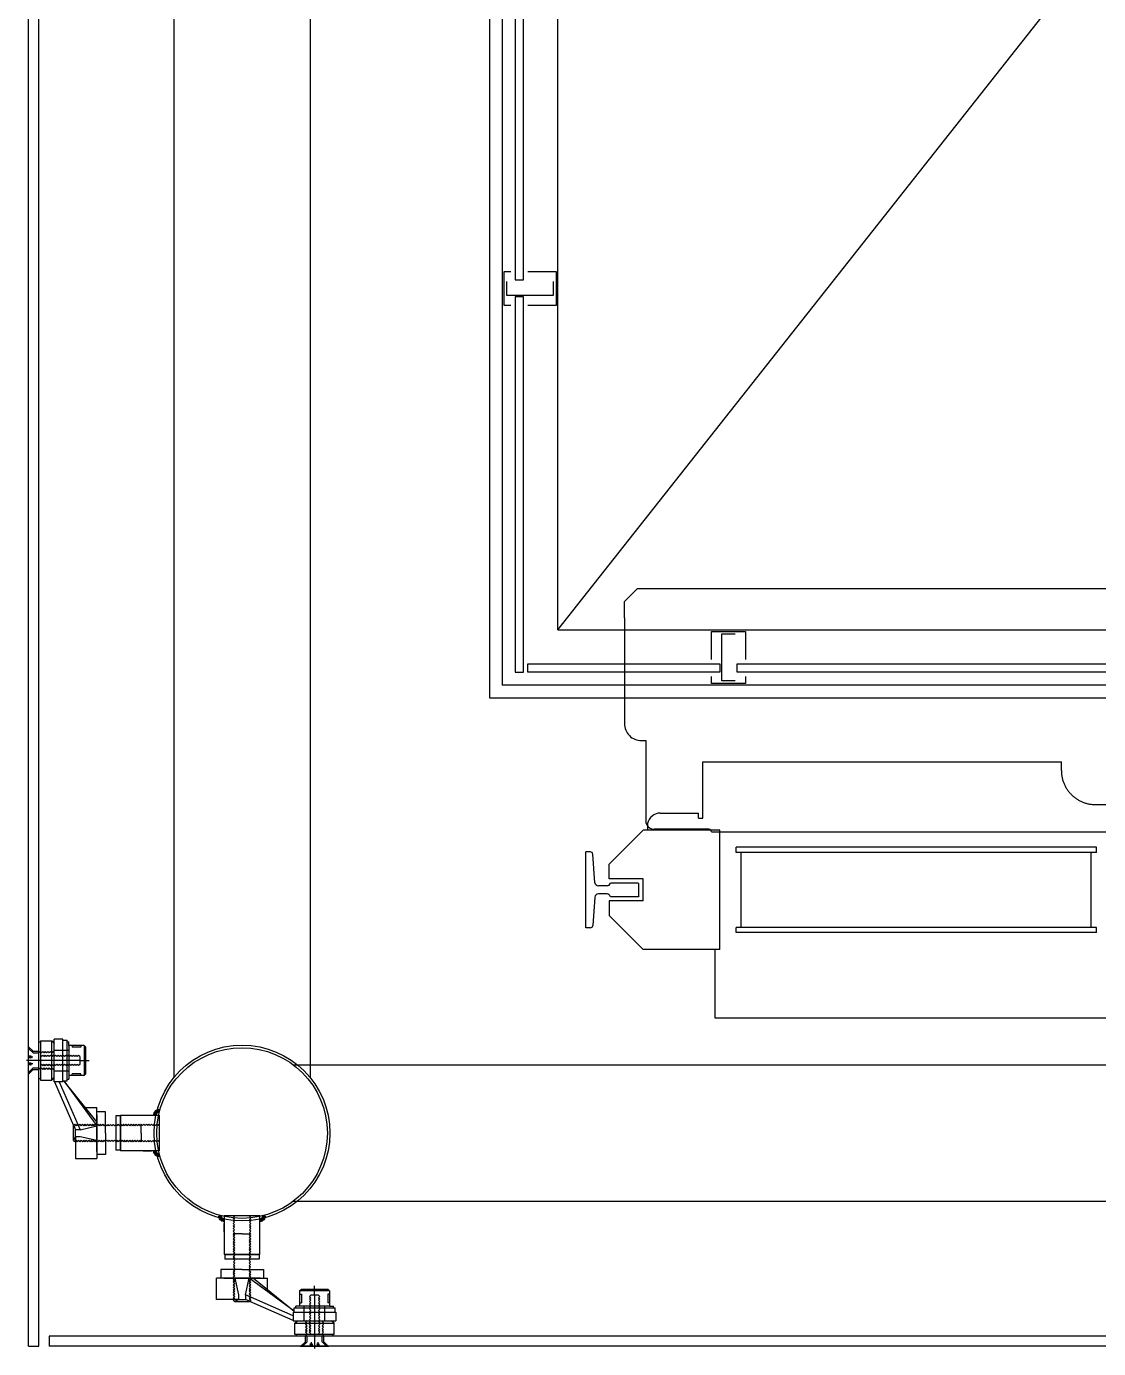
# Model space of a CAD drawing. Header units: millimetres. Extents: x -7616 to 421613, y 91067 to 341353.
# Drawn here: x 152004 to 153260, y 216816 to 218365 of the extents above; entities that cross this region are included whole.
import ezdxf

# ---------------------------------------------------------------- set-up
doc = ezdxf.new("R2010")
doc.units = ezdxf.units.MM
doc.header["$LTSCALE"] = 500
doc.header["$MEASUREMENT"] = 0
for name, pattern in [('CENTER', [65, 60, -2, 1, -2]), ('CENTER1', [8, 6, -1, 0, -1]), ('DASH_2', [34, 30, -1.5, 1, -1.5]), ('HIDDEN', [2, 1, -1])]:
    doc.linetypes.add(name, pattern=pattern)
doc.layers.add('e-plan', color=9, linetype='CONTINUOUS')

# ---------------------------------------------------------------- blocks, each defined once
blk = doc.blocks.new('HYUN-1')
at = {"layer": 'e-plan', "linetype": 'CENTER1'}
for p, q in [((85, 93), (85, 155.6)), ((71, 153), (76.3, 147.8)), ((74.8, 139.5), (76.3, 141)), ((76.3, 138), (74.8, 139.5)), ((76.3, 138), (74.8, 139.5)), ((80, 150.3), (80, 153)), ((81, 148), (81, 153)), ((82, 150.3), (82, 153)), ((88, 150.3), (88, 153)), ((89, 148), (89, 153)), ((90, 150.3), (90, 153)), ((99, 153), (93.8, 147.8)), ((95.3, 139.5), (93.8, 141)), ((93.8, 138), (95.3, 139.5)), ((62, 126), (65, 123)), ((74.5, 136.5), (76, 138)), ((76, 135), (74.5, 136.5)), ((74.5, 133.5), (76, 135)), ((76, 132), (74.5, 133.5)), ((74.5, 130.5), (76, 132)), ((76, 129), (74.5, 130.5)), ((74.5, 127.5), (76, 129)), ((76, 126), (74.5, 127.5)), ((74.5, 124.5), (76, 126)), ((76, 123), (74.5, 124.5)), ((74.8, 136.5), (76.3, 138)), ((74.8, 136.5), (76.3, 138)), ((76.3, 135), (74.8, 136.5)), ((76.3, 135), (74.8, 136.5)), ((74.8, 133.5), (76.3, 135)), ((74.8, 133.5), (76.3, 135)), ((76.3, 132), (74.8, 133.5)), ((76.3, 132), (74.8, 133.5)), ((74.8, 130.5), (76.3, 132)), ((74.8, 130.5), (76.3, 132)), ((76.3, 129), (74.8, 130.5)), ((76.3, 129), (74.8, 130.5)), ((74.8, 127.5), (76.3, 129)), ((74.8, 127.5), (76.3, 129)), ((76.3, 126), (74.8, 127.5)), ((76.3, 126), (74.8, 127.5)), ((74.8, 124.5), (76.3, 126)), ((74.8, 124.5), (76.3, 126)), ((76.3, 123), (74.8, 124.5)), ((76.3, 123), (74.8, 124.5)), ((76, 138), (75, 139)), ((78.7, 136.5), (80.2, 138)), ((80.2, 135), (78.7, 136.5)), ((78.7, 133.5), (80.2, 135)), ((80.2, 132), (78.7, 133.5)), ((78.7, 130.5), (80.2, 132)), ((80.2, 129), (78.7, 130.5)), ((78.7, 127.5), (80.2, 129)), ((80.2, 126), (78.7, 127.5)), ((78.7, 124.5), (80.2, 126)), ((80.2, 123), (78.7, 124.5)), ((79, 136.5), (80.5, 138)), ((79, 136.5), (80.5, 138)), ((79, 136.5), (80.5, 138)), ((80.5, 135), (79, 136.5)), ((80.5, 135), (79, 136.5)), ((80.5, 135), (79, 136.5)), ((79, 133.5), (80.5, 135)), ((79, 133.5), (80.5, 135)), ((79, 133.5), (80.5, 135)), ((80.5, 132), (79, 133.5)), ((80.5, 132), (79, 133.5)), ((80.5, 132), (79, 133.5)), ((79, 130.5), (80.5, 132)), ((79, 130.5), (80.5, 132)), ((79, 130.5), (80.5, 132)), ((80.5, 129), (79, 130.5)), ((80.5, 129), (79, 130.5)), ((80.5, 129), (79, 130.5)), ((79, 127.5), (80.5, 129)), ((79, 127.5), (80.5, 129)), ((79, 127.5), (80.5, 129)), ((80.5, 126), (79, 127.5)), ((80.5, 126), (79, 127.5)), ((80.5, 126), (79, 127.5)), ((79, 124.5), (80.5, 126)), ((79, 124.5), (80.5, 126)), ((79, 124.5), (80.5, 126)), ((80.5, 123), (79, 124.5)), ((80.5, 123), (79, 124.5)), ((80.5, 123), (79, 124.5)), ((80.2, 138), (79.2, 139)), ((80.5, 138), (79.5, 139)), ((80.5, 138), (79.5, 139)), ((80.5, 138), (79.5, 139)), ((89.5, 138), (90.5, 139)), ((89.5, 138), (90.5, 139)), ((91, 136.5), (89.5, 138)), ((91, 136.5), (89.5, 138)), ((89.5, 135), (91, 136.5)), ((89.5, 135), (91, 136.5)), ((91, 133.5), (89.5, 135)), ((91, 133.5), (89.5, 135)), ((89.5, 132), (91, 133.5)), ((89.5, 132), (91, 133.5)), ((91, 130.5), (89.5, 132)), ((91, 130.5), (89.5, 132)), ((89.5, 129), (91, 130.5)), ((89.5, 129), (91, 130.5)), ((91, 127.5), (89.5, 129)), ((91, 127.5), (89.5, 129)), ((89.5, 126), (91, 127.5)), ((89.5, 126), (91, 127.5)), ((91, 124.5), (89.5, 126)), ((91, 124.5), (89.5, 126)), ((89.5, 123), (91, 124.5)), ((89.5, 123), (91, 124.5)), ((89.8, 138), (90.8, 139)), ((91.3, 136.5), (89.8, 138)), ((89.8, 135), (91.3, 136.5)), ((91.3, 133.5), (89.8, 135)), ((89.8, 132), (91.3, 133.5)), ((91.3, 130.5), (89.8, 132)), ((89.8, 129), (91.3, 130.5)), ((91.3, 127.5), (89.8, 129)), ((89.8, 126), (91.3, 127.5)), ((91.3, 124.5), (89.8, 126)), ((89.8, 123), (91.3, 124.5)), ((95.3, 136.5), (93.8, 138)), ((93.8, 135), (95.3, 136.5)), ((95.3, 133.5), (93.8, 135)), ((93.8, 132), (95.3, 133.5)), ((95.3, 130.5), (93.8, 132)), ((93.8, 129), (95.3, 130.5)), ((95.3, 127.5), (93.8, 129)), ((93.8, 126), (95.3, 127.5)), ((95.3, 124.5), (93.8, 126)), ((93.8, 123), (95.3, 124.5)), ((94, 138), (95, 139)), ((95.5, 136.5), (94, 138)), ((94, 135), (95.5, 136.5)), ((95.5, 133.5), (94, 135)), ((94, 132), (95.5, 133.5)), ((95.5, 130.5), (94, 132)), ((94, 129), (95.5, 130.5)), ((95.5, 127.5), (94, 129)), ((94, 126), (95.5, 127.5)), ((95.5, 124.5), (94, 126)), ((94, 123), (95.5, 124.5)), ((108, 126), (105, 123)), ((79, 121.5), (80.5, 123)), ((80.5, 120), (79, 121.5)), ((79, 118.5), (80.5, 120)), ((80.5, 117), (79, 118.5)), ((79, 115.5), (80.5, 117)), ((80.5, 114), (79, 115.5)), ((79, 112.5), (80.5, 114)), ((80.5, 111), (79, 112.5)), ((79, 109.5), (80.5, 111)), ((80.5, 108), (79, 109.5)), ((91, 121.5), (89.5, 123)), ((89.5, 120), (91, 121.5)), ((91, 118.5), (89.5, 120)), ((89.5, 117), (91, 118.5)), ((91, 115.5), (89.5, 117)), ((89.5, 114), (91, 115.5)), ((91, 112.5), (89.5, 114)), ((89.5, 111), (91, 112.5)), ((91, 109.5), (89.5, 111)), ((89.5, 108), (91, 109.5)), ((-10.3, 99), (-9, 100.3)), ((-8.8, 97.5), (-10.3, 99)), ((-10.3, 96), (-8.8, 97.5)), ((-8.8, 94.5), (-10.3, 96)), ((-10.3, 93), (-8.8, 94.5)), ((-8.8, 91.5), (-10.3, 93)), ((-10, 99), (-8.5, 100.5)), ((-10, 99), (-8.5, 100.5)), ((-8.5, 97.5), (-10, 99)), ((-8.5, 97.5), (-10, 99)), ((-10, 96), (-8.5, 97.5)), ((-10, 96), (-8.5, 97.5)), ((-8.5, 94.5), (-10, 96)), ((-8.5, 94.5), (-10, 96)), ((-10, 93), (-8.5, 94.5)), ((-10, 93), (-8.5, 94.5)), ((-8.5, 91.5), (-10, 93)), ((-8.5, 91.5), (-10, 93)), ((-8.5, 100.5), (-8.7, 100.7)), ((-8.5, 100.5), (-8.7, 100.7)), ((8.5, 100.5), (8.7, 100.7)), ((8.5, 100.5), (8.7, 100.7)), ((10, 99), (8.5, 100.5)), ((10, 99), (8.5, 100.5)), ((8.5, 97.5), (10, 99)), ((8.5, 97.5), (10, 99)), ((10, 96), (8.5, 97.5)), ((10, 96), (8.5, 97.5)), ((8.5, 94.5), (10, 96)), ((8.5, 94.5), (10, 96)), ((10, 93), (8.5, 94.5)), ((10, 93), (8.5, 94.5)), ((8.5, 91.5), (10, 93)), ((8.5, 91.5), (10, 93)), ((8.8, 97.5), (10.3, 99)), ((10.3, 96), (8.8, 97.5)), ((8.8, 94.5), (10.3, 96)), ((10.3, 93), (8.8, 94.5)), ((8.8, 91.5), (10.3, 93)), ((10.3, 99), (9, 100.3)), ((64.9, 106), (63, 106)), ((102.5, 106), (64.9, 106)), ((67.5, 102), (69.5, 102)), ((79, 106.5), (80.5, 108)), ((80.5, 105), (79, 106.5)), ((79, 103.5), (80.5, 105)), ((80.5, 102), (79, 103.5)), ((79, 100.5), (80.5, 102)), ((80.5, 99), (79, 100.5)), ((79, 97.5), (80.5, 99)), ((80.5, 96), (79, 97.5)), ((79, 94.5), (80.5, 96)), ((80.5, 93), (79, 94.5)), ((89.5, 93), (80.5, 93)), ((85, 93), (85, 82)), ((91, 106.5), (89.5, 108)), ((89.5, 105), (91, 106.5)), ((91, 103.5), (89.5, 105)), ((89.5, 102), (91, 103.5)), ((91, 100.5), (89.5, 102)), ((89.5, 99), (91, 100.5)), ((91, 97.5), (89.5, 99)), ((89.5, 96), (91, 97.5)), ((91, 94.5), (89.5, 96)), ((89.5, 93), (91, 94.5)), ((102.5, 102), (100.5, 102)), ((102.5, 106), (107, 106)), ((-10.3, 90), (-8.8, 91.5)), ((-8.8, 88.5), (-10.3, 90)), ((-10.3, 87), (-8.8, 88.5)), ((-8.8, 85.5), (-10.3, 87)), ((-10.3, 84), (-8.8, 85.5)), ((-8.8, 82.5), (-10.3, 84)), ((-10.3, 81), (-8.8, 82.5)), ((-8.8, 79.5), (-10.3, 81)), ((-10.3, 78), (-8.8, 79.5)), ((-8.8, 76.5), (-10.3, 78)), ((-10, 90), (-8.5, 91.5)), ((-10, 90), (-8.5, 91.5)), ((-8.5, 88.5), (-10, 90)), ((-8.5, 88.5), (-10, 90)), ((-10, 87), (-8.5, 88.5)), ((-8.5, 85.5), (-10, 87)), ((-10, 84), (-8.5, 85.5)), ((-8.5, 82.5), (-10, 84)), ((-10, 81), (-8.5, 82.5)), ((-8.5, 79.5), (-10, 81)), ((-10, 78), (-8.5, 79.5)), ((-8.5, 76.5), (-10, 78)), ((-8.8, 76.5), (-9.8, 77.5)), ((10, 90), (8.5, 91.5)), ((10, 90), (8.5, 91.5)), ((8.5, 88.5), (10, 90)), ((8.5, 88.5), (10, 90)), ((10, 87), (8.5, 88.5)), ((8.5, 85.5), (10, 87)), ((10, 84), (8.5, 85.5)), ((8.5, 82.5), (10, 84)), ((10, 81), (8.5, 82.5)), ((8.5, 79.5), (10, 81)), ((10, 78), (8.5, 79.5)), ((8.5, 76.5), (10, 78)), ((10.3, 90), (8.8, 91.5)), ((8.8, 88.5), (10.3, 90)), ((10.3, 87), (8.8, 88.5)), ((8.8, 85.5), (10.3, 87)), ((10.3, 84), (8.8, 85.5)), ((8.8, 82.5), (10.3, 84)), ((10.3, 81), (8.8, 82.5)), ((8.8, 79.5), (10.3, 81)), ((10.3, 78), (8.8, 79.5)), ((8.8, 76.5), (10.3, 78)), ((8.8, 76.5), (9.8, 77.5)), ((67.5, 92), (69.5, 92)), ((102.5, 88), (67.5, 88)), ((102.5, 92), (100.5, 92)), ((-10.3, 75), (-8.8, 76.5)), ((-8.8, 73.5), (-10.3, 75)), ((-10.3, 72), (-8.8, 73.5)), ((-8.8, 70.5), (-10.3, 72)), ((-10.3, 69), (-8.8, 70.5)), ((-8.8, 67.5), (-10.3, 69)), ((-10.3, 66), (-8.8, 67.5)), ((-8.8, 64.5), (-10.3, 66)), ((-10.3, 63), (-8.8, 64.5)), ((-10, 75), (-8.5, 76.5)), ((-8.5, 73.5), (-10, 75)), ((-10, 72), (-8.5, 73.5)), ((-8.5, 70.5), (-10, 72)), ((-10, 69), (-8.5, 70.5)), ((-8.5, 67.5), (-10, 69)), ((-10, 66), (-8.5, 67.5)), ((-8.5, 64.5), (-10, 66)), ((-10, 63), (-8.5, 64.5)), ((-10, 63), (-8.5, 64.5)), ((-10, 63), (-8.5, 64.5)), ((-8.5, 61.5), (-10, 63)), ((-8.5, 61.5), (-10, 63)), ((-8.5, 61.5), (-10, 63)), ((-8.5, 64.5), (-9.5, 65.5)), ((-8.5, 64.5), (-9.5, 65.5)), ((10, 75), (8.5, 76.5)), ((8.5, 73.5), (10, 75)), ((10, 72), (8.5, 73.5)), ((8.5, 70.5), (10, 72)), ((10, 69), (8.5, 70.5)), ((8.5, 67.5), (10, 69)), ((10, 66), (8.5, 67.5)), ((8.5, 64.5), (10, 66)), ((8.5, 64.5), (9.5, 65.5)), ((8.5, 64.5), (9.5, 65.5)), ((8.5, 64.5), (9.5, 65.5)), ((8.5, 64.5), (9.5, 65.5)), ((10, 63), (8.5, 64.5)), ((10, 63), (8.5, 64.5)), ((10, 63), (8.5, 64.5)), ((10, 63), (8.5, 64.5)), ((10, 63), (8.5, 64.5)), ((10, 63), (8.5, 64.5)), ((10, 63), (8.5, 64.5)), ((10, 63), (8.5, 64.5)), ((10, 63), (8.5, 64.5)), ((8.5, 61.5), (10, 63)), ((8.5, 61.5), (10, 63)), ((8.5, 61.5), (10, 63)), ((8.5, 61.5), (10, 63)), ((8.5, 61.5), (10, 63)), ((8.5, 61.5), (10, 63)), ((10.3, 75), (8.8, 76.5)), ((8.8, 73.5), (10.3, 75)), ((10.3, 72), (8.8, 73.5)), ((8.8, 70.5), (10.3, 72)), ((10.3, 69), (8.8, 70.5)), ((8.8, 67.5), (10.3, 69)), ((10.3, 66), (8.8, 67.5)), ((8.8, 64.5), (10.3, 66)), ((10.3, 63), (8.8, 64.5)), ((10.3, 63), (8.8, 64.5)), ((10.3, 63), (8.8, 64.5)), ((-10.3, 48), (-8.8, 49.5)), ((-8.8, 46.5), (-10.3, 48)), ((-10.3, 45), (-8.8, 46.5)), ((-8.8, 49.5), (-10.2, 50.9)), ((-10, 60), (-8.5, 61.5)), ((-10, 60), (-8.5, 61.5)), ((-10, 60), (-8.5, 61.5)), ((-8.5, 58.5), (-10, 60)), ((-8.5, 58.5), (-10, 60)), ((-10, 57), (-8.5, 58.5)), ((-10, 57), (-8.5, 58.5)), ((-8.5, 55.5), (-10, 57)), ((-8.5, 55.5), (-10, 57)), ((-10, 54), (-8.5, 55.5)), ((-10, 54), (-8.5, 55.5)), ((-8.5, 52.5), (-10, 54)), ((-8.5, 52.5), (-10, 54)), ((-10, 51), (-8.5, 52.5)), ((-10, 51), (-8.5, 52.5)), ((-8.5, 49.5), (-10, 51)), ((-8.5, 49.5), (-10, 51)), ((-10, 48), (-8.5, 49.5)), ((-8.5, 46.5), (-10, 48)), ((-10, 45), (-8.5, 46.5)), ((10, 60), (8.5, 61.5)), ((10, 60), (8.5, 61.5)), ((10, 60), (8.5, 61.5)), ((10, 60), (8.5, 61.5)), ((10, 60), (8.5, 61.5)), ((10, 60), (8.5, 61.5)), ((8.5, 58.5), (10, 60)), ((8.5, 58.5), (10, 60)), ((8.5, 58.5), (10, 60)), ((8.5, 58.5), (10, 60)), ((10, 57), (8.5, 58.5)), ((10, 57), (8.5, 58.5)), ((10, 57), (8.5, 58.5)), ((10, 57), (8.5, 58.5)), ((8.5, 55.5), (10, 57)), ((8.5, 55.5), (10, 57)), ((8.5, 55.5), (10, 57)), ((8.5, 55.5), (10, 57)), ((10, 54), (8.5, 55.5)), ((10, 54), (8.5, 55.5)), ((10, 54), (8.5, 55.5)), ((10, 54), (8.5, 55.5)), ((8.5, 52.5), (10, 54)), ((8.5, 52.5), (10, 54)), ((8.5, 52.5), (10, 54)), ((8.5, 52.5), (10, 54)), ((10, 51), (8.5, 52.5)), ((10, 51), (8.5, 52.5)), ((10, 51), (8.5, 52.5)), ((10, 51), (8.5, 52.5)), ((8.5, 49.5), (10, 51)), ((8.5, 49.5), (10, 51)), ((8.5, 49.5), (10, 51)), ((8.5, 49.5), (10, 51)), ((10, 48), (8.5, 49.5)), ((10, 48), (8.5, 49.5)), ((8.5, 46.5), (10, 48)), ((8.5, 46.5), (10, 48)), ((10, 45), (8.5, 46.5)), ((10, 45), (8.5, 46.5)), ((8.8, 49.5), (10.2, 50.9)), ((10.3, 48), (8.8, 49.5)), ((8.8, 46.5), (10.3, 48)), ((10.3, 45), (8.8, 46.5)), ((-8.8, 43.5), (-10.3, 45)), ((-10.3, 42), (-8.8, 43.5)), ((-8.8, 40.5), (-10.3, 42)), ((-10.3, 39), (-8.8, 40.5)), ((-8.8, 37.5), (-10.3, 39)), ((-10.3, 36), (-8.8, 37.5)), ((-8.8, 34.5), (-10.3, 36)), ((-10.3, 33), (-8.8, 34.5)), ((-8.8, 31.5), (-10.3, 33)), ((-10.3, 30), (-8.8, 31.5)), ((-8.5, 43.5), (-10, 45)), ((-10, 42), (-8.5, 43.5)), ((-8.5, 40.5), (-10, 42)), ((-10, 39), (-8.5, 40.5)), ((-8.5, 37.5), (-10, 39)), ((-10, 36), (-8.5, 37.5)), ((-8.5, 34.5), (-10, 36)), ((-10, 33), (-8.5, 34.5)), ((-8.5, 31.5), (-10, 33)), ((-10, 30), (-8.5, 31.5)), ((8.5, 43.5), (10, 45)), ((8.5, 43.5), (10, 45)), ((10, 42), (8.5, 43.5)), ((10, 42), (8.5, 43.5)), ((8.5, 40.5), (10, 42)), ((8.5, 40.5), (10, 42)), ((10, 39), (8.5, 40.5)), ((10, 39), (8.5, 40.5)), ((8.5, 37.5), (10, 39)), ((8.5, 37.5), (10, 39)), ((10, 36), (8.5, 37.5)), ((10, 36), (8.5, 37.5)), ((8.5, 34.5), (10, 36)), ((8.5, 34.5), (10, 36)), ((10, 33), (8.5, 34.5)), ((10, 33), (8.5, 34.5)), ((8.5, 31.5), (10, 33)), ((8.5, 31.5), (10, 33)), ((10, 30), (8.5, 31.5)), ((10, 30), (8.5, 31.5)), ((8.8, 43.5), (10.3, 45)), ((10.3, 42), (8.8, 43.5)), ((8.8, 40.5), (10.3, 42)), ((10.3, 39), (8.8, 40.5)), ((8.8, 37.5), (10.3, 39)), ((10.3, 36), (8.8, 37.5)), ((8.8, 34.5), (10.3, 36)), ((10.3, 33), (8.8, 34.5)), ((8.8, 31.5), (10.3, 33)), ((10.3, 30), (8.8, 31.5)), ((-8.8, 28.5), (-10.3, 30)), ((-10.3, 27), (-8.8, 28.5)), ((-8.8, 25.5), (-10.3, 27)), ((-10.3, 24), (-8.8, 25.5)), ((-8.8, 22.5), (-10.3, 24)), ((-10.3, 21), (-8.8, 22.5)), ((-10.3, 21), (-8.8, 19.5)), ((-8.8, 19.5), (-10.3, 18)), ((-10.3, 18), (-8.8, 16.5)), ((-8.8, 16.5), (-10.3, 15)), ((-8.5, 28.5), (-10, 30)), ((-10, 27), (-8.5, 28.5)), ((-8.5, 25.5), (-10, 27)), ((-10, 24), (-8.5, 25.5)), ((-8.5, 22.5), (-10, 24)), ((-10, 21), (-8.5, 22.5)), ((0, 21), (-10, 21)), ((0, 21), (10, 21)), ((8.5, 28.5), (10, 30)), ((8.5, 28.5), (10, 30)), ((10, 27), (8.5, 28.5)), ((10, 27), (8.5, 28.5)), ((8.5, 25.5), (10, 27)), ((8.5, 25.5), (10, 27)), ((10, 24), (8.5, 25.5)), ((10, 24), (8.5, 25.5)), ((8.5, 22.5), (10, 24)), ((8.5, 22.5), (10, 24)), ((10, 21), (8.5, 22.5)), ((10, 21), (8.5, 22.5)), ((8.8, 28.5), (10.3, 30)), ((10.3, 27), (8.8, 28.5)), ((8.8, 25.5), (10.3, 27)), ((10.3, 24), (8.8, 25.5)), ((8.8, 22.5), (10.3, 24)), ((10.3, 21), (8.8, 22.5)), ((10.3, 21), (8.8, 19.5)), ((8.8, 19.5), (10.3, 18)), ((10.3, 18), (8.8, 16.5)), ((8.8, 16.5), (10.3, 15)), ((-10.3, 15), (-8.8, 13.5)), ((-8.8, 13.5), (-10.3, 12)), ((-10.3, 12), (-8.8, 10.5)), ((-8.8, 10.5), (-10.3, 9)), ((-10.3, 9), (-8.8, 7.5)), ((-8.8, 7.5), (-10.3, 6)), ((-10.3, 6), (-8.8, 4.5)), ((-8.8, 4.5), (-10.3, 3)), ((-10.3, 3), (-8.8, 1.5)), ((-8.8, 1.5), (-10.3, 0)), ((10.3, 15), (8.8, 13.5)), ((8.8, 13.5), (10.3, 12)), ((10.3, 12), (8.8, 10.5)), ((8.8, 10.5), (10.3, 9)), ((10.3, 9), (8.8, 7.5)), ((8.8, 7.5), (10.3, 6)), ((10.3, 6), (8.8, 4.5)), ((8.8, 4.5), (10.3, 3)), ((10.3, 3), (8.8, 1.5)), ((8.8, 1.5), (10.3, 0))]:
    blk.add_line(p, q, dxfattribs=at)
at = {"layer": 'e-plan', "linetype": 'Continuous'}
for p, q in [((63.5, 139), (63.5, 141)), ((68.2, 153), (101.8, 153)), ((74.3, 147.8), (69, 153)), ((74.3, 147.8), (74.3, 141)), ((76.3, 147.8), (76.3, 141)), ((80.3, 150), (81.7, 150)), ((88.3, 150), (89.7, 150)), ((93.8, 147.8), (93.8, 141)), ((95.8, 147.8), (101, 153)), ((95.8, 147.8), (95.8, 141)), ((106.5, 139), (106.5, 141)), ((63.5, 139), (62, 139)), ((62, 139), (62, 126)), ((62, 126), (93.8, 126)), ((75, 139), (63.5, 139)), ((79.2, 139), (75.3, 139)), ((90.5, 139), (79.5, 139)), ((94.8, 139), (90.8, 139)), ((93.8, 126), (108, 126)), ((108, 139), (95, 139)), ((108, 139), (108, 126)), ((60, 117.3), (3.9, 92.5)), ((61, 111.9), (8.3, 73)), ((60, 122.8), (9, 100.3)), ((13.3, 73), (61, 111.8)), ((60, 123), (76, 123)), ((60, 113), (60, 123)), ((60, 113), (110, 113)), ((61, 113), (61, 108)), ((76.3, 123), (80.2, 123)), ((80.5, 123), (93.8, 123)), ((94, 123), (110, 123)), ((109, 113), (109, 108)), ((110, 113), (110, 123)), ((-3.9, 98), (-30, 98)), ((-30, 98), (-30, 73)), ((-8.8, 100.2), (-3.9, 98)), ((8.7, 100.7), (-8.7, 100.7)), ((-3.9, 98), (3.9, 98)), ((-3.9, 98), (-3.9, 92.5)), ((8.8, 100.2), (3.9, 98)), ((3.9, 92.5), (3.9, 98)), ((61, 108), (109, 108)), ((63, 108), (63, 106)), ((67.5, 88), (67.5, 106)), ((69.5, 92), (69.5, 102)), ((100.5, 92), (100.5, 102)), ((102.5, 88), (102.5, 106)), ((107, 108), (107, 106)), ((-3.9, 92.5), (-8.2, 73)), ((3.9, 92.5), (8.3, 73)), ((30, 86.6), (30, 73)), ((67.5, 88), (69.5, 86)), ((69.5, 86), (100.5, 86)), ((100.5, 86), (102.5, 88)), ((0, 73), (-30, 73)), ((-10.3, 63), (-25, 63)), ((-21.5, 73), (0, 73)), ((-21.5, 73), (0, 73)), ((0, 63), (-10, 63)), ((0, 73), (30, 73)), ((21.5, 73), (0, 73)), ((0, 73), (21.5, 73)), ((0, 63), (10, 63)), ((10.3, 63), (25, 63)), ((-20, 45.9), (-20, 50.9)), ((-10.2, 50.9), (-20, 50.9)), ((9.9, 50.9), (-9.9, 50.9)), ((20, 50.9), (10.2, 50.9)), ((20, 45.9), (20, 50.9)), ((-20, 45.9), (-21, 44.9)), ((-21, 0), (-21, 44.9)), ((-21, 44.9), (21, 44.9)), ((20, 45.9), (-20, 45.9)), ((21, 44.9), (20, 45.9)), ((21, 44.9), (21, 0)), ((-21, 18.9), (-21, 8.9)), ((21, 9.2), (21, 0))]:
    blk.add_line(p, q, dxfattribs=at)
at = {"layer": 'e-plan', "linetype": 'DASH_2'}
for p, q in [((73, 123), (73, 106)), ((97, 123), (97, 106)), ((-25, 63), (-25, 73)), ((25, 63), (25, 73))]:
    blk.add_line(p, q, dxfattribs=at)
at = {"layer": 'e-plan'}
blk.add_line((21, 0), (-21, 0), dxfattribs=at)
at = {"layer": 'e-plan', "linetype": 'CENTER1'}
for centre, start, end in [((80.3, 150.3), 180, 270), ((81.7, 150.3), 270, 0), ((88.3, 150.3), 180, 270), ((89.7, 150.3), 270, 0)]:
    blk.add_arc(centre, 0.3, start, end, dxfattribs=at)
at = {"layer": 'e-plan', "linetype": 'Continuous'}
for centre, radius, start, end in [((-21, 0.6), 6.11, 89.8114, 186.0131), ((-21, 0.6), 5.11, 89.8114, 187.1953), ((-21, 0.6), 4.11, 89.8114, 188.9587), ((-21, 0.6), 3.11, 89.8114, 191.8754), ((21, 0.6), 6.11, 353.9869, 90.1886), ((21, 0.6), 5.11, 352.8047, 90.1886), ((21, 0.6), 4.11, 351.0413, 90.1886), ((21, 0.6), 3.11, 348.1246, 90.1886)]:
    blk.add_arc(centre, radius, start, end, dxfattribs=at)

msp = doc.modelspace()

# ---------------------------------------------------------------- linework, layer by layer
at = {"layer": 'e-plan'}
for p, q in [((152176.9, 219908.2), (152176.9, 217133)), ((152336.9, 219908.2), (152336.9, 217133)), ((152626.9, 217658.2), (152626.9, 219558.2)), ((152006.9, 216818.2), (152006.9, 218504.6)), ((152018.9, 216818.2), (152018.9, 218504.6)), ((152719.9, 217706.2), (152704.9, 217691.2)), ((153373.9, 217706.2), (152719.9, 217706.2)), ((152704.9, 217672.2), (152704.9, 217691.2)), ((152704.9, 217672.2), (152704.9, 217548.2)), ((152626.9, 217658.2), (152704.9, 217658.2)), ((152724.9, 217528.2), (152729.9, 217528.2)), ((152729.9, 217528.2), (152729.9, 217519.2)), ((152729.9, 217519.2), (152729.9, 217434.2)), ((152796.9, 217437.2), (152796.9, 217503.2)), ((152746.9, 217443.2), (152791.9, 217443.2)), ((152791.9, 217437.2), (152791.9, 217443.2)), ((152726.9, 217423.2), (152686.9, 217383.2)), ((152816.9, 217423.2), (152726.9, 217423.2)), ((152731.9, 217428.2), (152731.9, 217423.2)), ((152803.9, 217424.2), (152739.9, 217424.2)), ((152791.9, 217437.2), (152796.9, 217437.2)), ((152816.9, 217283.2), (152816.9, 217423.2)), ((152806.9, 217421.2), (153286.9, 217421.2)), ((152665, 217397.7), (152659.9, 217397.7)), ((152659.9, 217308.7), (152659.9, 217397.7)), ((152670.4, 217361.6), (152668, 217394.9)), ((153257.9, 217403.2), (152835.9, 217403.2)), ((152835.9, 217397.2), (152835.9, 217403.2)), ((153257.9, 217397.2), (152835.9, 217397.2)), ((152841.9, 217309.2), (152841.9, 217397.2)), ((153251.9, 217309.2), (153251.9, 217397.2)), ((153257.9, 217397.2), (153257.9, 217403.2)), ((152686.9, 217366.2), (152686.9, 217383.2)), ((152726.9, 217366.2), (152686.9, 217366.2)), ((152726.9, 217340.2), (152726.9, 217366.2)), ((152684.6, 217357.9), (152674.4, 217357.9)), ((152684.6, 217348.4), (152674.4, 217348.4)), ((152720.9, 217361.1), (152688.5, 217361.1)), ((152721.9, 217360.1), (152720.9, 217361.1)), ((152721.9, 217346.2), (152720.9, 217345.2)), ((152721.9, 217346.2), (152721.9, 217360.1)), ((152670.4, 217344.7), (152668, 217311.4)), ((152686.9, 217340.2), (152686.9, 217323.2)), ((152726.9, 217340.2), (152686.9, 217340.2)), ((152720.9, 217345.2), (152688.5, 217345.2)), ((152726.9, 217283.2), (152686.9, 217323.2)), ((152665, 217308.7), (152659.9, 217308.7)), ((153257.9, 217309.2), (152835.9, 217309.2)), ((152835.9, 217303.2), (152835.9, 217309.2)), ((153257.9, 217303.2), (152835.9, 217303.2)), ((153257.9, 217303.2), (153257.9, 217309.2)), ((152816.9, 217283.2), (152726.9, 217283.2)), ((152810.9, 217283.2), (152810.9, 217203.2)), ((152810.9, 217203.2), (153282.9, 217203.2)), ((152316.9, 217148.2), (154586.9, 217148.2)), ((152316.9, 216988.2), (154586.9, 216988.2)), ((153445.9, 216830.2), (152030.9, 216830.2)), ((152030.9, 216830.2), (152030.9, 216818.2)), ((152006.9, 216818.2), (152018.9, 216818.2)), ((153445.9, 216818.2), (152030.9, 216818.2))]:
    msp.add_line(p, q, dxfattribs=at)
at = {"layer": 'e-plan', "linetype": 'Continuous'}
for p, q in [((152546.9, 219638.2), (152546.9, 217578.2)), ((152561.9, 219623.2), (152561.9, 217593.2)), ((152546.9, 217578.2), (152704.9, 217578.2)), ((152704.9, 217593.2), (152561.9, 217593.2))]:
    msp.add_line(p, q, dxfattribs=at)
at = {"layer": 'e-plan', "ltscale": 2}
msp.add_line((152626.9, 217658.2), (154126.9, 219558.2), dxfattribs=at)
at = {"layer": 'e-plan', "linetype": 'CENTER'}
for p, q in [((152704.9, 217658.2), (153388.9, 217658.2)), ((153388.9, 217593.2), (152704.9, 217593.2)), ((152704.9, 217578.2), (153388.9, 217578.2))]:
    msp.add_line(p, q, dxfattribs=at)
at = {"layer": 'e-plan', "linetype": 'HIDDEN'}
for p, q in [((152796.9, 217503.2), (153216.9, 217503.2)), ((153216.9, 217493.2), (153216.9, 217503.2)), ((153256.9, 217453.2), (153296.9, 217453.2))]:
    msp.add_line(p, q, dxfattribs=at)
at = {"layer": 'e-plan'}
for points in [[(152586.9, 218948.2), (152576.9, 218948.2), (152576.9, 218068.2), (152586.9, 218068.2), (152586.9, 218068.2), (152586.9, 218948.2)], [(152576.9, 218048.2), (152576.9, 217608.2), (152586.9, 217608.2), (152586.9, 218048.2), (152576.9, 218048.2)], [(152816.9, 217608.2), (152591.9, 217608.2), (152591.9, 217618.2), (152816.9, 217618.2), (152816.9, 217608.2)], [(152836.9, 217618.2), (153294.9, 217618.2), (153294.9, 217618.2), (153294.9, 217608.2), (152836.9, 217608.2), (152836.9, 217618.2)]]:
    msp.add_lwpolyline(points, close=True, dxfattribs=at)
for points in [[(152571.9, 218038.2), (152563.9, 218038.2), (152563.9, 218078.2), (152571.9, 218078.2)], [(152591.9, 218078.2), (152624.9, 218078.2), (152624.9, 218038.2), (152591.9, 218038.2)], [(152566.9, 218066.2), (152566.9, 218050.2), (152621.9, 218050.2), (152621.9, 218066.2)], [(152806.9, 217623.2), (152806.9, 217656.2), (152846.9, 217656.2), (152846.9, 217623.2)], [(152834.9, 217598.2), (152818.9, 217598.2), (152818.9, 217653.2), (152834.9, 217653.2)], [(152846.9, 217603.2), (152846.9, 217595.2), (152806.9, 217595.2), (152806.9, 217603.2)]]:
    msp.add_lwpolyline(points, dxfattribs=at)
for radius in [103, 100]:
    msp.add_circle((152256.9, 217068.2), radius, dxfattribs=at)
for centre, radius, start, end in [((152724.9, 217548.2), 20, 180, 270.0001), ((152746.9, 217428.2), 15, 98.7974, 180), ((152746.9, 217428.2), 15, 90, 98.7974), ((152739.9, 217434.2), 10, 180, 270), ((152803.9, 217421.2), 3, 0, 90), ((152665, 217394.7), 3, 4.1131, 90), ((152674.4, 217361.9), 4, 184.1131, 270), ((152674.4, 217344.4), 4, 90, 175.8869), ((152684.6, 217361.9), 4, 270, 348.3168), ((152684.6, 217344.4), 4, 11.6832, 90), ((152665, 217311.7), 3, 270, 355.8869)]:
    msp.add_arc(centre, radius, start, end, dxfattribs=at)
at = {"layer": 'e-plan', "linetype": 'HIDDEN'}
msp.add_arc((153256.9, 217493.2), 40, 180, 270, dxfattribs=at)

# ---------------------------------------------------------------- block references
at = {"layer": 'e-plan', "rotation": 90}
msp.add_blockref('HYUN-1', (152159.9, 217068.2), dxfattribs=at)
at = {"layer": 'e-plan', "xscale": -1, "rotation": 180}
msp.add_blockref('HYUN-1', (152256.9, 216971.2), dxfattribs=at)

doc.saveas('drawing.dxf')
